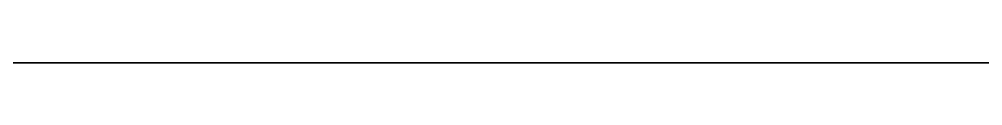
# Model space of a CAD drawing. Header units: metres. Extents: x 0 to 810, y 0 to 745.
# Drawn here: x 2.0955 to 2.12877, y 0 to 0.00003 of the extents above; entities that cross this region are included whole.
import ezdxf

# ---------------------------------------------------------------- set-up
doc = ezdxf.new("R2010")
doc.units = ezdxf.units.M
doc.layers.add('forest', color=7, linetype='Continuous')
doc.layers.add('forestfragmentation', color=7, linetype='Continuous')

msp = doc.modelspace()

# ---------------------------------------------------------------- linework, layer by layer
at = {"layer": 'forest', "color": 183}
for points in [[(0, 0), (0, 63), (63, 63), (63, 0), (0, 0)], [(0, 0), (0, 63), (63, 63), (63, 0), (0, 0)], [(0, 0), (0, 47), (2, 49), (4, 49), (5, 50), (5, 51), (4, 52), (3, 52), (2, 53), (1, 53), (0, 54), (0, 63), (63, 63), (63, 0), (0, 0)], [(0, 0), (0, 47), (2, 49), (4, 49), (5, 50), (5, 51), (4, 52), (3, 52), (2, 53), (1, 53), (0, 54), (0, 63), (63, 63), (63, 0), (0, 0)], [(0, 0), (0, 63), (63, 63), (63, 0), (0, 0)], [(0, 0), (0, 63), (63, 63), (63, 0), (0, 0)], [(39, 0), (13, 0), (15, 0), (16, 1), (19, 1), (20, 2), (20, 6), (19, 7), (18, 6), (18, 4), (16, 4), (14, 2), (11, 2), (10, 3), (9, 2), (9, 1), (10, 0), (0, 0)], [(39, 0), (13, 0), (15, 0), (16, 1), (19, 1), (20, 2), (20, 6), (19, 7), (18, 6), (18, 4), (16, 4), (14, 2), (11, 2), (10, 3), (9, 2), (9, 1), (10, 0), (0, 0)], [(39, 0), (13, 0), (15, 0), (16, 1), (19, 1), (20, 2), (20, 6), (19, 7), (18, 6), (18, 4), (16, 4), (14, 2), (11, 2), (10, 3), (9, 2), (9, 1), (10, 0), (0, 0)], [(39, 0), (13, 0), (15, 0), (16, 1), (19, 1), (20, 2), (20, 6), (19, 7), (18, 6), (18, 4), (16, 4), (14, 2), (11, 2), (10, 3), (9, 2), (9, 1), (10, 0), (0, 0)], [(63, 0), (0, 0)], [(63, 0), (0, 0)], [(63, 0), (0, 0)], [(63, 0), (0, 0)], [(63, 0), (0, 0)], [(63, 0), (0, 0)]]:
    msp.add_lwpolyline(points, dxfattribs=at)
at = {"layer": 'forest', "color": 165}
for points in [[(0, 0), (0, 21), (3, 24), (2, 25), (1, 25), (0, 24), (0, 63), (63, 63), (63, 0), (0, 0)], [(0, 0), (0, 21), (3, 24), (2, 25), (1, 25), (0, 24), (0, 63), (63, 63), (63, 0), (0, 0)], [(0, 0), (0, 21), (3, 24), (2, 25), (1, 25), (0, 24), (0, 63), (63, 63), (63, 0), (0, 0)], [(0, 0), (0, 21), (3, 24), (2, 25), (1, 25), (0, 24), (0, 63), (63, 63), (63, 0), (0, 0)], [(63, 0), (0, 0)], [(63, 0), (0, 0)], [(63, 0), (0, 0)], [(63, 0), (0, 0)]]:
    msp.add_lwpolyline(points, dxfattribs=at)
at = {"layer": 'forest', "color": 111}
msp.add_lwpolyline([(0, 0), (0, 63), (60, 63), (62, 61), (63, 61), (63, 40), (61, 38), (61, 37), (62, 36), (63, 37), (63, 34), (60, 34), (59, 33), (59, 31), (58, 30), (59, 29), (61, 29), (63, 31), (63, 32), (63, 0), (0, 0)], dxfattribs=at)
msp.add_lwpolyline([(0, 0), (0, 63), (60, 63), (62, 61), (63, 61), (63, 40), (61, 38), (61, 37), (62, 36), (63, 37), (63, 34), (60, 34), (59, 33), (59, 31), (58, 30), (59, 29), (61, 29), (63, 31), (63, 32), (63, 0), (0, 0)], dxfattribs=at)
msp.add_lwpolyline([(0, 0), (0, 63), (60, 63), (62, 61), (63, 61), (63, 40), (61, 38), (61, 37), (62, 36), (63, 37), (63, 34), (60, 34), (59, 33), (59, 31), (58, 30), (59, 29), (61, 29), (63, 31), (63, 32), (63, 0), (0, 0)], dxfattribs=at)
msp.add_lwpolyline([(0, 0), (0, 63), (60, 63), (62, 61), (63, 61), (63, 40), (61, 38), (61, 37), (62, 36), (63, 37), (63, 34), (60, 34), (59, 33), (59, 31), (58, 30), (59, 29), (61, 29), (63, 31), (63, 32), (63, 0), (0, 0)], dxfattribs=at)
at = {"layer": 'forest', "color": 160}
for points in [[(0, 0), (0, 63), (63, 63), (63, 44), (62, 43), (63, 42), (63, 0), (16, 0), (16, 1), (14, 3), (13, 3), (12, 2), (12, 1), (13, 0), (14, 0), (0, 0)], [(0, 0), (0, 63), (63, 63), (63, 44), (62, 43), (63, 42), (63, 0), (16, 0), (16, 1), (14, 3), (13, 3), (12, 2), (12, 1), (13, 0), (14, 0), (0, 0)], [(0, 0), (0, 63), (63, 63), (63, 44), (62, 43), (63, 42), (63, 0), (16, 0), (16, 1), (14, 3), (13, 3), (12, 2), (12, 1), (13, 0), (14, 0), (0, 0)], [(0, 0), (0, 63), (63, 63), (63, 44), (62, 43), (63, 42), (63, 0), (16, 0), (16, 1), (14, 3), (13, 3), (12, 2), (12, 1), (13, 0), (14, 0), (0, 0)], [(46, 2), (45, 1), (44, 1), (43, 0), (0, 0)], [(46, 2), (45, 1), (44, 1), (43, 0), (0, 0)]]:
    msp.add_lwpolyline(points, dxfattribs=at)
at = {"layer": 'forest', "color": 167}
for points in [[(0, 0), (0, 31), (1, 30), (3, 32), (3, 34), (2, 35), (0, 35), (0, 52), (2, 54), (1, 55), (0, 55), (0, 63), (63, 63), (63, 0), (0, 0)], [(0, 0), (0, 31), (1, 30), (3, 32), (3, 34), (2, 35), (0, 35), (0, 52), (2, 54), (1, 55), (0, 55), (0, 63), (63, 63), (63, 0), (0, 0)], [(0, 0), (0, 31), (1, 30), (3, 32), (3, 34), (2, 35), (0, 35), (0, 52), (2, 54), (1, 55), (0, 55), (0, 63), (63, 63), (63, 0), (0, 0)], [(0, 0), (0, 31), (1, 30), (3, 32), (3, 34), (2, 35), (0, 35), (0, 52), (2, 54), (1, 55), (0, 55), (0, 63), (63, 63), (63, 0), (0, 0)], [(46, 5), (45, 5), (43, 7), (42, 7), (41, 8), (40, 8), (39, 7), (40, 6), (40, 5), (37, 2), (36, 2), (35, 1), (36, 0), (37, 0), (0, 0)], [(46, 5), (45, 5), (43, 7), (42, 7), (41, 8), (40, 8), (39, 7), (40, 6), (40, 5), (37, 2), (36, 2), (35, 1), (36, 0), (37, 0), (0, 0)], [(53, 0), (35, 0), (35, 4), (33, 6), (32, 6), (31, 7), (30, 6), (30, 3), (29, 2), (29, 1), (30, 0), (0, 0)], [(53, 0), (35, 0), (35, 4), (33, 6), (32, 6), (31, 7), (30, 6), (30, 3), (29, 2), (29, 1), (30, 0), (0, 0)], [(53, 0), (35, 0), (35, 4), (33, 6), (32, 6), (31, 7), (30, 6), (30, 3), (29, 2), (29, 1), (30, 0), (0, 0)], [(53, 0), (35, 0), (35, 4), (33, 6), (32, 6), (31, 7), (30, 6), (30, 3), (29, 2), (29, 1), (30, 0), (0, 0)]]:
    msp.add_lwpolyline(points, dxfattribs=at)
at = {"layer": 'forest', "color": 138}
msp.add_lwpolyline([(0, 0), (0, 29), (1, 30), (1, 33), (0, 34), (0, 63), (63, 63), (63, 0), (0, 0)], dxfattribs=at)
msp.add_lwpolyline([(0, 0), (0, 29), (1, 30), (1, 33), (0, 34), (0, 63), (63, 63), (63, 0), (0, 0)], dxfattribs=at)
msp.add_lwpolyline([(0, 0), (0, 29), (1, 30), (1, 33), (0, 34), (0, 63), (63, 63), (63, 0), (0, 0)], dxfattribs=at)
msp.add_lwpolyline([(0, 0), (0, 29), (1, 30), (1, 33), (0, 34), (0, 63), (63, 63), (63, 0), (0, 0)], dxfattribs=at)
at = {"layer": 'forest', "color": 192}
for points in [[(0, 0), (0, 63), (60, 63), (59, 62), (60, 61), (60, 59), (62, 57), (63, 57), (63, 0), (0, 0)], [(0, 0), (0, 63), (60, 63), (59, 62), (60, 61), (60, 59), (62, 57), (63, 57), (63, 0), (0, 0)], [(0, 0), (0, 63), (63, 63), (63, 0), (0, 0)], [(0, 0), (0, 63), (63, 63), (63, 0), (0, 0)], [(0, 0), (0, 63), (60, 63), (59, 62), (60, 61), (60, 59), (62, 57), (63, 57), (63, 0), (0, 0)], [(0, 0), (0, 63), (60, 63), (59, 62), (60, 61), (60, 59), (62, 57), (63, 57), (63, 0), (0, 0)]]:
    msp.add_lwpolyline(points, dxfattribs=at)
at = {"layer": 'forest', "color": 178}
for points in [[(2, 0), (2, 4), (1, 5), (0, 5), (0, 63), (63, 63), (63, 0), (2, 0)], [(2, 0), (2, 4), (1, 5), (0, 5), (0, 63), (63, 63), (63, 0), (2, 0)], [(2, 0), (2, 4), (1, 5), (0, 5), (0, 63), (63, 63), (63, 0), (2, 0)], [(2, 0), (2, 4), (1, 5), (0, 5), (0, 63), (63, 63), (63, 0), (2, 0)], [(63, 0), (36, 0), (35, 1), (34, 0), (0, 0)], [(63, 0), (36, 0), (35, 1), (34, 0), (0, 0)], [(55, 0), (0, 0)], [(55, 0), (0, 0)], [(25, 0), (0, 0)], [(25, 0), (0, 0)]]:
    msp.add_lwpolyline(points, dxfattribs=at)
at = {"layer": 'forest', "color": 163}
for points in [[(0, 0), (0, 63), (63, 63), (63, 0), (0, 0)], [(0, 0), (0, 63), (63, 63), (63, 0), (0, 0)], [(0, 0), (0, 63), (63, 63), (63, 0), (0, 0)], [(0, 0), (0, 63), (63, 63), (63, 0), (0, 0)], [(0, 0), (0, 42), (1, 41), (3, 43), (3, 45), (2, 46), (1, 45), (1, 48), (2, 49), (1, 50), (1, 51), (2, 52), (1, 53), (1, 54), (0, 55), (0, 63), (63, 63), (63, 0), (33, 0), (31, 2), (29, 2), (27, 0), (0, 0)], [(0, 0), (0, 42), (1, 41), (3, 43), (3, 45), (2, 46), (1, 45), (1, 48), (2, 49), (1, 50), (1, 51), (2, 52), (1, 53), (1, 54), (0, 55), (0, 63), (63, 63), (63, 0), (33, 0), (31, 2), (29, 2), (27, 0), (0, 0)], [(0, 0), (0, 63), (63, 63), (63, 0), (0, 0)], [(0, 0), (0, 63), (63, 63), (63, 0), (0, 0)], [(0, 0), (0, 63), (63, 63), (63, 0), (0, 0)], [(0, 0), (0, 63), (63, 63), (63, 0), (0, 0)], [(0, 0), (0, 42), (1, 41), (3, 43), (3, 45), (2, 46), (1, 45), (1, 48), (2, 49), (1, 50), (1, 51), (2, 52), (1, 53), (1, 54), (0, 55), (0, 63), (63, 63), (63, 0), (33, 0), (31, 2), (29, 2), (27, 0), (0, 0)], [(0, 0), (0, 42), (1, 41), (3, 43), (3, 45), (2, 46), (1, 45), (1, 48), (2, 49), (1, 50), (1, 51), (2, 52), (1, 53), (1, 54), (0, 55), (0, 63), (63, 63), (63, 0), (33, 0), (31, 2), (29, 2), (27, 0), (0, 0)], [(63, 0), (0, 0)], [(63, 0), (0, 0)], [(63, 0), (0, 0)], [(63, 0), (0, 0)], [(63, 0), (0, 0)], [(63, 0), (0, 0)]]:
    msp.add_lwpolyline(points, dxfattribs=at)
at = {"layer": 'forest', "color": 181}
for points in [[(0, 0), (0, 63), (44, 63), (44, 62), (43, 62), (42, 61), (42, 60), (43, 59), (44, 59), (45, 60), (46, 59), (48, 61), (48, 62), (49, 63), (62, 63), (61, 62), (61, 60), (62, 59), (63, 59), (63, 0), (0, 0)], [(0, 0), (0, 63), (44, 63), (44, 62), (43, 62), (42, 61), (42, 60), (43, 59), (44, 59), (45, 60), (46, 59), (48, 61), (48, 62), (49, 63), (62, 63), (61, 62), (61, 60), (62, 59), (63, 59), (63, 0), (0, 0)], [(0, 0), (0, 19), (1, 20), (0, 21), (0, 63), (63, 63), (63, 0), (63, 3), (62, 4), (60, 2), (58, 2), (57, 3), (55, 3), (54, 2), (54, 0), (0, 0)], [(0, 0), (0, 19), (1, 20), (0, 21), (0, 63), (63, 63), (63, 0), (63, 3), (62, 4), (60, 2), (58, 2), (57, 3), (55, 3), (54, 2), (54, 0), (0, 0)], [(0, 0), (0, 42), (1, 43), (1, 44), (2, 44), (3, 45), (4, 45), (6, 47), (6, 49), (7, 50), (6, 51), (3, 51), (2, 50), (0, 50), (0, 63), (63, 63), (63, 0), (0, 0)], [(0, 0), (0, 42), (1, 43), (1, 44), (2, 44), (3, 45), (4, 45), (6, 47), (6, 49), (7, 50), (6, 51), (3, 51), (2, 50), (0, 50), (0, 63), (63, 63), (63, 0), (0, 0)], [(0, 0), (0, 63), (44, 63), (44, 62), (43, 62), (42, 61), (42, 60), (43, 59), (44, 59), (45, 60), (46, 59), (48, 61), (48, 62), (49, 63), (62, 63), (61, 62), (61, 60), (62, 59), (63, 59), (63, 0), (0, 0)], [(0, 0), (0, 63), (44, 63), (44, 62), (43, 62), (42, 61), (42, 60), (43, 59), (44, 59), (45, 60), (46, 59), (48, 61), (48, 62), (49, 63), (62, 63), (61, 62), (61, 60), (62, 59), (63, 59), (63, 0), (0, 0)]]:
    msp.add_lwpolyline(points, dxfattribs=at)
at = {"layer": 'forest', "color": 184}
for points in [[(0, 0), (0, 50), (1, 51), (1, 54), (2, 55), (2, 57), (1, 58), (0, 58), (0, 63), (11, 63), (11, 60), (12, 59), (13, 59), (14, 58), (19, 58), (20, 59), (20, 60), (23, 63), (63, 63), (63, 0), (0, 0)], [(0, 0), (0, 50), (1, 51), (1, 54), (2, 55), (2, 57), (1, 58), (0, 58), (0, 63), (11, 63), (11, 60), (12, 59), (13, 59), (14, 58), (19, 58), (20, 59), (20, 60), (23, 63), (63, 63), (63, 0), (0, 0)], [(0, 0), (0, 46), (1, 47), (0, 48), (0, 63), (63, 63), (63, 0), (20, 0), (19, 1), (18, 1), (17, 2), (16, 2), (15, 1), (16, 0), (0, 0)], [(0, 0), (0, 46), (1, 47), (0, 48), (0, 63), (63, 63), (63, 0), (20, 0), (19, 1), (18, 1), (17, 2), (16, 2), (15, 1), (16, 0), (0, 0)], [(0, 0), (0, 63), (63, 63), (63, 0), (0, 0)], [(0, 0), (0, 63), (63, 63), (63, 0), (0, 0)], [(0, 0), (0, 50), (1, 51), (1, 54), (2, 55), (2, 57), (1, 58), (0, 58), (0, 63), (11, 63), (11, 60), (12, 59), (13, 59), (14, 58), (19, 58), (20, 59), (20, 60), (23, 63), (63, 63), (63, 0), (0, 0)], [(0, 0), (0, 50), (1, 51), (1, 54), (2, 55), (2, 57), (1, 58), (0, 58), (0, 63), (11, 63), (11, 60), (12, 59), (13, 59), (14, 58), (19, 58), (20, 59), (20, 60), (23, 63), (63, 63), (63, 0), (0, 0)], [(0, 0), (0, 46), (1, 47), (0, 48), (0, 63), (63, 63), (63, 0), (20, 0), (19, 1), (18, 1), (17, 2), (16, 2), (15, 1), (16, 0), (0, 0)], [(0, 0), (0, 46), (1, 47), (0, 48), (0, 63), (63, 63), (63, 0), (20, 0), (19, 1), (18, 1), (17, 2), (16, 2), (15, 1), (16, 0), (0, 0)], [(63, 0), (16, 0), (15, 1), (14, 0), (0, 0)], [(63, 0), (16, 0), (15, 1), (14, 0), (0, 0)], [(63, 0), (16, 0), (15, 1), (14, 0), (0, 0)], [(63, 0), (16, 0), (15, 1), (14, 0), (0, 0)], [(27, 0), (0, 0)], [(27, 0), (0, 0)]]:
    msp.add_lwpolyline(points, dxfattribs=at)
at = {"layer": 'forest', "color": 117}
for points in [[(0, 0), (0, 63), (63, 63), (63, 0), (16, 0), (15, 1), (14, 0), (0, 0)], [(0, 0), (0, 63), (63, 63), (63, 0), (16, 0), (15, 1), (14, 0), (0, 0)], [(0, 0), (0, 63), (63, 63), (63, 0), (16, 0), (15, 1), (14, 0), (0, 0)], [(0, 0), (0, 63), (63, 63), (63, 0), (16, 0), (15, 1), (14, 0), (0, 0)], [(63, 0), (0, 0)], [(63, 0), (0, 0)]]:
    msp.add_lwpolyline(points, dxfattribs=at)
at = {"layer": 'forest', "color": 164}
for points in [[(0, 0), (0, 63), (63, 63), (63, 0), (58, 0), (60, 2), (58, 4), (56, 2), (55, 2), (54, 1), (55, 0), (0, 0)], [(0, 0), (0, 63), (63, 63), (63, 0), (58, 0), (60, 2), (58, 4), (56, 2), (55, 2), (54, 1), (55, 0), (0, 0)], [(0, 0), (0, 63), (63, 63), (63, 0), (58, 0), (60, 2), (58, 4), (56, 2), (55, 2), (54, 1), (55, 0), (0, 0)], [(0, 0), (0, 63), (63, 63), (63, 0), (58, 0), (60, 2), (58, 4), (56, 2), (55, 2), (54, 1), (55, 0), (0, 0)], [(63, 0), (24, 0), (24, 2), (23, 3), (21, 1), (21, 0), (12, 0), (11, 1), (10, 0), (0, 0)], [(63, 0), (24, 0), (24, 2), (23, 3), (21, 1), (21, 0), (12, 0), (11, 1), (10, 0), (0, 0)], [(63, 0), (24, 0), (24, 2), (23, 3), (21, 1), (21, 0), (12, 0), (11, 1), (10, 0), (0, 0)], [(63, 0), (24, 0), (24, 2), (23, 3), (21, 1), (21, 0), (12, 0), (11, 1), (10, 0), (0, 0)]]:
    msp.add_lwpolyline(points, dxfattribs=at)
at = {"layer": 'forest', "color": 171}
for points in [[(0, 0), (0, 1), (1, 1), (2, 2), (1, 3), (0, 3), (0, 63), (63, 63), (63, 2), (60, 5), (58, 3), (58, 2), (57, 2), (56, 1), (57, 0), (0, 0)], [(0, 0), (0, 1), (1, 1), (2, 2), (1, 3), (0, 3), (0, 63), (63, 63), (63, 2), (60, 5), (58, 3), (58, 2), (57, 2), (56, 1), (57, 0), (0, 0)], [(0, 0), (0, 1), (1, 1), (2, 2), (1, 3), (0, 3), (0, 63), (63, 63), (63, 2), (60, 5), (58, 3), (58, 2), (57, 2), (56, 1), (57, 0), (0, 0)], [(0, 0), (0, 1), (1, 1), (2, 2), (1, 3), (0, 3), (0, 63), (63, 63), (63, 2), (60, 5), (58, 3), (58, 2), (57, 2), (56, 1), (57, 0), (0, 0)], [(49, 0), (28, 0), (26, 2), (23, 2), (21, 0), (0, 0)], [(49, 0), (28, 0), (26, 2), (23, 2), (21, 0), (0, 0)], [(49, 0), (28, 0), (26, 2), (23, 2), (21, 0), (0, 0)], [(49, 0), (28, 0), (26, 2), (23, 2), (21, 0), (0, 0)], [(58, 0), (0, 0)], [(58, 0), (0, 0)], [(38, 0), (0, 0)], [(38, 0), (0, 0)]]:
    msp.add_lwpolyline(points, dxfattribs=at)
at = {"layer": 'forest', "color": 173}
msp.add_lwpolyline([(0, 0), (0, 63), (63, 63), (63, 0), (0, 0)], dxfattribs=at)
msp.add_lwpolyline([(0, 0), (0, 63), (63, 63), (63, 0), (0, 0)], dxfattribs=at)
msp.add_lwpolyline([(0, 0), (0, 63), (63, 63), (63, 0), (0, 0)], dxfattribs=at)
msp.add_lwpolyline([(0, 0), (0, 63), (63, 63), (63, 0), (0, 0)], dxfattribs=at)
at = {"layer": 'forest', "color": 188}
for points in [[(0, 0), (0, 63), (63, 63), (63, 0), (0, 0)], [(0, 0), (0, 63), (63, 63), (63, 0), (0, 0)], [(0, 0), (0, 63), (63, 63), (63, 0), (0, 0)], [(0, 0), (0, 63), (63, 63), (63, 0), (0, 0)], [(46, 4), (41, 4), (39, 2), (38, 2), (38, 3), (37, 4), (37, 5), (36, 6), (35, 5), (35, 1), (36, 0), (0, 0)], [(46, 4), (41, 4), (39, 2), (38, 2), (38, 3), (37, 4), (37, 5), (36, 6), (35, 5), (35, 1), (36, 0), (0, 0)], [(47, 2), (39, 2), (38, 3), (36, 3), (35, 4), (31, 4), (29, 2), (29, 0), (0, 0)], [(47, 2), (39, 2), (38, 3), (36, 3), (35, 4), (31, 4), (29, 2), (29, 0), (0, 0)], [(47, 2), (39, 2), (38, 3), (36, 3), (35, 4), (31, 4), (29, 2), (29, 0), (0, 0)], [(47, 2), (39, 2), (38, 3), (36, 3), (35, 4), (31, 4), (29, 2), (29, 0), (0, 0)]]:
    msp.add_lwpolyline(points, dxfattribs=at)
at = {"layer": 'forest', "color": 187}
for points in [[(0, 0), (0, 63), (63, 63), (63, 0), (0, 0)], [(0, 0), (0, 63), (63, 63), (63, 0), (0, 0)], [(0, 0), (0, 63), (63, 63), (63, 17), (62, 16), (62, 15), (63, 14), (63, 0), (0, 0)], [(0, 0), (0, 63), (63, 63), (63, 17), (62, 16), (62, 15), (63, 14), (63, 0), (0, 0)], [(63, 0), (0, 0)], [(63, 0), (0, 0)]]:
    msp.add_lwpolyline(points, dxfattribs=at)
at = {"layer": 'forest', "color": 158}
msp.add_lwpolyline([(0, 0), (0, 54), (2, 56), (2, 57), (3, 58), (3, 60), (2, 61), (0, 61), (0, 63), (63, 63), (63, 0), (0, 0)], dxfattribs=at)
msp.add_lwpolyline([(0, 0), (0, 54), (2, 56), (2, 57), (3, 58), (3, 60), (2, 61), (0, 61), (0, 63), (63, 63), (63, 0), (0, 0)], dxfattribs=at)
at = {"layer": 'forest', "color": 162}
for points in [[(2, 0), (3, 0), (4, 1), (5, 1), (6, 2), (6, 3), (3, 6), (2, 5), (2, 4), (1, 3), (1, 5), (0, 6), (0, 63), (63, 63)], [(2, 0), (3, 0), (4, 1), (5, 1), (6, 2), (6, 3), (3, 6), (2, 5), (2, 4), (1, 3), (1, 5), (0, 6), (0, 63), (63, 63)], [(63, 0), (31, 0), (28, 3), (27, 2), (22, 2), (21, 1), (21, 0), (2, 0)], [(63, 0), (31, 0), (28, 3), (27, 2), (22, 2), (21, 1), (21, 0), (2, 0)], [(63, 0), (0, 0)], [(63, 0), (0, 0)], [(63, 0), (0, 0)], [(63, 0), (0, 0)]]:
    msp.add_lwpolyline(points, dxfattribs=at)
at = {"layer": 'forest', "color": 174}
for points in [[(0, 0), (0, 63), (63, 63), (63, 0), (0, 0)], [(0, 0), (0, 63), (63, 63), (63, 0), (0, 0)], [(63, 0), (0, 0)], [(63, 0), (0, 0)], [(63, 0), (0, 0)], [(63, 0), (0, 0)], [(63, 0), (0, 0)], [(63, 0), (0, 0)]]:
    msp.add_lwpolyline(points, dxfattribs=at)
at = {"layer": 'forest', "color": 180}
for points in [[(0, 0), (0, 63), (63, 63), (63, 0), (0, 0)], [(0, 0), (0, 63), (63, 63), (63, 0), (0, 0)], [(0, 0), (0, 23), (1, 24), (0, 25), (0, 63), (49, 63), (50, 62), (54, 62), (55, 61), (57, 61), (58, 60), (60, 62), (63, 62), (63, 0), (0, 0)], [(0, 0), (0, 23), (1, 24), (0, 25), (0, 63), (49, 63), (50, 62), (54, 62), (55, 61), (57, 61), (58, 60), (60, 62), (63, 62), (63, 0), (0, 0)], [(0, 0), (0, 63), (63, 63), (63, 40), (62, 39), (62, 35), (61, 34), (62, 33), (63, 33), (63, 28), (62, 27), (63, 26), (63, 0), (0, 0)], [(0, 0), (0, 63), (63, 63), (63, 40), (62, 39), (62, 35), (61, 34), (62, 33), (63, 33), (63, 28), (62, 27), (63, 26), (63, 0), (0, 0)]]:
    msp.add_lwpolyline(points, dxfattribs=at)
at = {"layer": 'forest', "color": 172}
for points in [[(0, 0), (0, 63), (63, 63), (63, 0), (0, 0)], [(0, 0), (0, 63), (63, 63), (63, 0), (0, 0)], [(0, 0), (0, 63), (63, 63), (63, 0), (0, 0)], [(0, 0), (0, 63), (63, 63), (63, 0), (0, 0)], [(24, 7), (23, 7), (22, 6), (20, 6), (19, 5), (19, 3), (20, 2), (20, 1), (21, 0), (0, 0)], [(24, 7), (23, 7), (22, 6), (20, 6), (19, 5), (19, 3), (20, 2), (20, 1), (21, 0), (0, 0)]]:
    msp.add_lwpolyline(points, dxfattribs=at)
at = {"layer": 'forest', "color": 186}
for points in [[(0, 0), (0, 13), (1, 13), (2, 14), (4, 14), (5, 15), (5, 17), (4, 18), (0, 18), (0, 39), (2, 41), (1, 42), (0, 42), (0, 46), (1, 47), (0, 48), (0, 63), (63, 63), (63, 0), (0, 0)], [(0, 0), (0, 13), (1, 13), (2, 14), (4, 14), (5, 15), (5, 17), (4, 18), (0, 18), (0, 39), (2, 41), (1, 42), (0, 42), (0, 46), (1, 47), (0, 48), (0, 63), (63, 63), (63, 0), (0, 0)], [(0, 0), (0, 63), (63, 63), (63, 0), (0, 0)], [(0, 0), (0, 63), (63, 63), (63, 0), (0, 0)], [(0, 0), (1, 1), (0, 2), (0, 63), (63, 63), (63, 0), (45, 0), (46, 0), (47, 1), (46, 2), (44, 2), (43, 1), (43, 0), (36, 0), (34, 2), (33, 2), (32, 1), (33, 0), (0, 0)], [(0, 0), (1, 1), (0, 2), (0, 63), (63, 63), (63, 0), (45, 0), (46, 0), (47, 1), (46, 2), (44, 2), (43, 1), (43, 0), (36, 0), (34, 2), (33, 2), (32, 1), (33, 0), (0, 0)], [(63, 0), (29, 0), (30, 0), (31, 1), (31, 2), (30, 3), (27, 3), (26, 2), (24, 2), (23, 1), (23, 0), (0, 0)], [(63, 0), (29, 0), (30, 0), (31, 1), (31, 2), (30, 3), (27, 3), (26, 2), (24, 2), (23, 1), (23, 0), (0, 0)], [(13, 0), (0, 0)], [(13, 0), (0, 0)], [(13, 0), (0, 0)], [(13, 0), (0, 0)]]:
    msp.add_lwpolyline(points, dxfattribs=at)
at = {"layer": 'forest', "color": 130}
for points in [[(0, 0), (0, 63), (63, 63), (63, 0), (0, 0)], [(0, 0), (0, 63), (63, 63), (63, 0), (0, 0)], [(24, 3), (22, 5), (20, 3), (20, 1), (21, 0), (16, 0), (15, 1), (15, 2), (14, 3), (13, 2), (13, 0), (2, 0)], [(24, 3), (22, 5), (20, 3), (20, 1), (21, 0), (16, 0), (15, 1), (15, 2), (14, 3), (13, 2), (13, 0), (2, 0)]]:
    msp.add_lwpolyline(points, dxfattribs=at)
at = {"layer": 'forest', "color": 175}
for points in [[(0, 0), (0, 63), (63, 63), (63, 0), (0, 0)], [(0, 0), (0, 63), (63, 63), (63, 0), (0, 0)], [(0, 0), (0, 63), (63, 63), (63, 0), (0, 0)], [(0, 0), (0, 63), (63, 63), (63, 0), (0, 0)], [(25, 5), (23, 3), (23, 1), (24, 0), (0, 0)], [(25, 5), (23, 3), (23, 1), (24, 0), (0, 0)]]:
    msp.add_lwpolyline(points, dxfattribs=at)
at = {"layer": 'forest', "color": 147}
for points in [[(0, 0), (0, 63), (63, 63), (62, 63), (61, 62), (61, 59), (62, 58), (63, 59), (63, 61), (63, 0), (0, 0)], [(0, 0), (0, 63), (63, 63), (62, 63), (61, 62), (61, 59), (62, 58), (63, 59), (63, 61), (63, 0), (0, 0)], [(63, 0), (0, 0)], [(63, 0), (0, 0)], [(63, 0), (0, 0)], [(63, 0), (0, 0)]]:
    msp.add_lwpolyline(points, dxfattribs=at)
at = {"layer": 'forest', "color": 179}
for points in [[(0, 0), (0, 63), (3, 63), (4, 62), (5, 62), (6, 63), (63, 63), (63, 0), (0, 0)], [(0, 0), (0, 63), (3, 63), (4, 62), (5, 62), (6, 63), (63, 63), (63, 0), (0, 0)], [(63, 0), (0, 0)], [(63, 0), (0, 0)], [(63, 0), (0, 0)], [(63, 0), (0, 0)]]:
    msp.add_lwpolyline(points, dxfattribs=at)
at = {"layer": 'forest', "color": 151}
for points in [[(0, 0), (0, 11), (1, 12), (1, 19), (4, 19), (5, 20), (4, 21), (3, 21), (2, 22), (2, 24), (1, 25), (1, 26), (3, 26), (4, 27), (4, 30), (2, 32), (1, 32), (0, 31), (0, 63), (63, 63), (63, 0), (0, 0)], [(0, 0), (0, 11), (1, 12), (1, 19), (4, 19), (5, 20), (4, 21), (3, 21), (2, 22), (2, 24), (1, 25), (1, 26), (3, 26), (4, 27), (4, 30), (2, 32), (1, 32), (0, 31), (0, 63), (63, 63), (63, 0), (0, 0)], [(54, 0), (0, 0)], [(54, 0), (0, 0)]]:
    msp.add_lwpolyline(points, dxfattribs=at)
at = {"layer": 'forest', "color": 177}
for points in [[(0, 0), (0, 63), (63, 63), (63, 13), (61, 15), (59, 15), (58, 14), (59, 13), (59, 8), (60, 7), (60, 2), (62, 0), (63, 1), (63, 0), (0, 0)], [(0, 0), (0, 63), (63, 63), (63, 13), (61, 15), (59, 15), (58, 14), (59, 13), (59, 8), (60, 7), (60, 2), (62, 0), (63, 1), (63, 0), (0, 0)], [(0, 0), (0, 55), (42, 55), (43, 54), (44, 54), (45, 53), (46, 53), (47, 54), (47, 55), (63, 55), (63, 2), (62, 2), (60, 0), (0, 0)], [(0, 0), (0, 55), (42, 55), (43, 54), (44, 54), (45, 53), (46, 53), (47, 54), (47, 55), (63, 55), (63, 2), (62, 2), (60, 0), (0, 0)], [(24, 16), (21, 16), (18, 13), (18, 11), (16, 9), (16, 5), (15, 4), (15, 2), (14, 1), (14, 0), (0, 0)], [(24, 16), (21, 16), (18, 13), (18, 11), (16, 9), (16, 5), (15, 4), (15, 2), (14, 1), (14, 0), (0, 0)], [(24, 16), (21, 16), (18, 13), (18, 11), (16, 9), (16, 5), (15, 4), (15, 2), (14, 1), (14, 0), (0, 0)], [(24, 16), (21, 16), (18, 13), (18, 11), (16, 9), (16, 5), (15, 4), (15, 2), (14, 1), (14, 0), (0, 0)], [(10, 2), (6, 2), (6, 4), (7, 5), (7, 6), (6, 7), (5, 6), (3, 6), (3, 8), (2, 9), (1, 8), (1, 1), (2, 0), (4, 0), (0, 0)], [(10, 2), (6, 2), (6, 4), (7, 5), (7, 6), (6, 7), (5, 6), (3, 6), (3, 8), (2, 9), (1, 8), (1, 1), (2, 0), (4, 0), (0, 0)]]:
    msp.add_lwpolyline(points, dxfattribs=at)
at = {"layer": 'forest', "color": 166}
msp.add_lwpolyline([(0, 0), (0, 63), (63, 63), (63, 48), (61, 46), (61, 43), (60, 43), (59, 44), (58, 43), (57, 43), (55, 41), (56, 40), (57, 40), (58, 41), (60, 41), (61, 40), (62, 40), (62, 36), (63, 35), (63, 0), (0, 0)], dxfattribs=at)
msp.add_lwpolyline([(0, 0), (0, 63), (63, 63), (63, 48), (61, 46), (61, 43), (60, 43), (59, 44), (58, 43), (57, 43), (55, 41), (56, 40), (57, 40), (58, 41), (60, 41), (61, 40), (62, 40), (62, 36), (63, 35), (63, 0), (0, 0)], dxfattribs=at)
at = {"layer": 'forest', "color": 161}
for points in [[(0, 0), (0, 33), (1, 33), (2, 34), (3, 34), (4, 35), (3, 36), (2, 36), (2, 37), (1, 38), (1, 40), (0, 41), (0, 63), (63, 63), (63, 0), (0, 0)], [(0, 0), (0, 33), (1, 33), (2, 34), (3, 34), (4, 35), (3, 36), (2, 36), (2, 37), (1, 38), (1, 40), (0, 41), (0, 63), (63, 63), (63, 0), (0, 0)], [(50, 0), (0, 0)], [(50, 0), (0, 0)]]:
    msp.add_lwpolyline(points, dxfattribs=at)
at = {"layer": 'forest', "color": 153}
for points in [[(0, 0), (0, 63), (63, 63), (63, 0), (0, 0)], [(0, 0), (0, 63), (63, 63), (63, 0), (0, 0)], [(46, 9), (45, 9), (44, 10), (42, 10), (41, 9), (40, 9), (39, 8), (41, 6), (41, 2), (43, 0), (0, 0)], [(46, 9), (45, 9), (44, 10), (42, 10), (41, 9), (40, 9), (39, 8), (41, 6), (41, 2), (43, 0), (0, 0)], [(46, 9), (45, 9), (44, 10), (42, 10), (41, 9), (40, 9), (39, 8), (41, 6), (41, 2), (43, 0), (0, 0)], [(46, 9), (45, 9), (44, 10), (42, 10), (41, 9), (40, 9), (39, 8), (41, 6), (41, 2), (43, 0), (0, 0)], [(62, 0), (0, 0)], [(62, 0), (0, 0)]]:
    msp.add_lwpolyline(points, dxfattribs=at)
at = {"layer": 'forest', "color": 169}
for points in [[(0, 0), (0, 63), (63, 63), (63, 0), (48, 0), (49, 1), (49, 6), (48, 7), (47, 6), (47, 3), (45, 1), (46, 0), (0, 0)], [(0, 0), (0, 63), (63, 63), (63, 0), (48, 0), (49, 1), (49, 6), (48, 7), (47, 6), (47, 3), (45, 1), (46, 0), (0, 0)], [(0, 0), (0, 63), (63, 63), (63, 0), (50, 0), (50, 1), (51, 1), (52, 2), (52, 6), (53, 7), (53, 8), (54, 9), (53, 10), (53, 11), (52, 12), (51, 11), (51, 10), (49, 8), (49, 6), (48, 5), (48, 3), (47, 2), (47, 0), (0, 0)], [(0, 0), (0, 63), (63, 63), (63, 0), (50, 0), (50, 1), (51, 1), (52, 2), (52, 6), (53, 7), (53, 8), (54, 9), (53, 10), (53, 11), (52, 12), (51, 11), (51, 10), (49, 8), (49, 6), (48, 5), (48, 3), (47, 2), (47, 0), (0, 0)], [(24, 17), (23, 16), (23, 15), (22, 15), (21, 16), (20, 16), (19, 15), (19, 11), (18, 10), (13, 10), (12, 9), (12, 8), (11, 7), (11, 5), (12, 4), (13, 4), (14, 5), (17, 5), (17, 2), (16, 1), (16, 0), (0, 0)], [(24, 17), (23, 16), (23, 15), (22, 15), (21, 16), (20, 16), (19, 15), (19, 11), (18, 10), (13, 10), (12, 9), (12, 8), (11, 7), (11, 5), (12, 4), (13, 4), (14, 5), (17, 5), (17, 2), (16, 1), (16, 0), (0, 0)], [(24, 17), (23, 16), (23, 15), (22, 15), (21, 16), (20, 16), (19, 15), (19, 11), (18, 10), (13, 10), (12, 9), (12, 8), (11, 7), (11, 5), (12, 4), (13, 4), (14, 5), (17, 5), (17, 2), (16, 1), (16, 0), (0, 0)], [(24, 17), (23, 16), (23, 15), (22, 15), (21, 16), (20, 16), (19, 15), (19, 11), (18, 10), (13, 10), (12, 9), (12, 8), (11, 7), (11, 5), (12, 4), (13, 4), (14, 5), (17, 5), (17, 2), (16, 1), (16, 0), (0, 0)], [(63, 0), (0, 0)], [(63, 0), (0, 0)]]:
    msp.add_lwpolyline(points, dxfattribs=at)
at = {"layer": 'forest', "color": 157}
for points in [[(0, 0), (0, 63), (63, 63), (63, 39), (62, 38), (62, 37), (63, 36), (63, 0), (54, 0), (53, 1), (52, 1), (51, 2), (46, 2), (45, 3), (44, 2), (43, 2), (42, 1), (39, 1), (38, 0), (0, 0)], [(0, 0), (0, 63), (63, 63), (63, 39), (62, 38), (62, 37), (63, 36), (63, 0), (54, 0), (53, 1), (52, 1), (51, 2), (46, 2), (45, 3), (44, 2), (43, 2), (42, 1), (39, 1), (38, 0), (0, 0)], [(63, 0), (0, 0)], [(63, 0), (0, 0)]]:
    msp.add_lwpolyline(points, dxfattribs=at)
at = {"layer": 'forest', "color": 182}
for points in [[(0, 0), (0, 63), (63, 63), (63, 0), (0, 0)], [(0, 0), (0, 63), (63, 63), (63, 0), (0, 0)], [(46, 1), (45, 0), (0, 0)], [(46, 1), (45, 0), (0, 0)]]:
    msp.add_lwpolyline(points, dxfattribs=at)
at = {"layer": 'forest', "color": 168}
for points in [[(0, 0), (0, 63), (63, 63), (63, 0), (0, 0)], [(0, 0), (0, 63), (63, 63), (63, 0), (0, 0)], [(63, 0), (45, 0), (44, 1), (42, 1), (41, 2), (40, 2), (39, 1), (37, 1), (36, 0), (0, 0)], [(63, 0), (45, 0), (44, 1), (42, 1), (41, 2), (40, 2), (39, 1), (37, 1), (36, 0), (0, 0)]]:
    msp.add_lwpolyline(points, dxfattribs=at)
at = {"layer": 'forest', "color": 155}
for points in [[(20, 37), (22, 35), (22, 32), (23, 31), (23, 30), (22, 29), (22, 28), (23, 27), (22, 26), (22, 25), (23, 24), (23, 19), (24, 18), (24, 10), (25, 9), (26, 9), (28, 7), (28, 6), (29, 5), (29, 3), (28, 2), (29, 1), (29, 0), (0, 0)], [(20, 37), (22, 35), (22, 32), (23, 31), (23, 30), (22, 29), (22, 28), (23, 27), (22, 26), (22, 25), (23, 24), (23, 19), (24, 18), (24, 10), (25, 9), (26, 9), (28, 7), (28, 6), (29, 5), (29, 3), (28, 2), (29, 1), (29, 0), (0, 0)], [(26, 16), (21, 11), (21, 10), (14, 3), (11, 3), (10, 2), (10, 1), (11, 0), (0, 0)], [(26, 16), (21, 11), (21, 10), (14, 3), (11, 3), (10, 2), (10, 1), (11, 0), (0, 0)], [(48, 0), (42, 0), (43, 1), (43, 4), (42, 5), (41, 4), (40, 4), (39, 3), (35, 3), (34, 2), (34, 1), (35, 0), (0, 0)], [(48, 0), (42, 0), (43, 1), (43, 4), (42, 5), (41, 4), (40, 4), (39, 3), (35, 3), (34, 2), (34, 1), (35, 0), (0, 0)], [(63, 0), (0, 0)], [(63, 0), (0, 0)], [(34, 0), (0, 0)], [(34, 0), (0, 0)]]:
    msp.add_lwpolyline(points, dxfattribs=at)
at = {"layer": 'forest', "color": 170}
for points in [[(47, 36), (42, 31), (40, 31), (39, 30), (38, 30), (37, 29), (31, 29), (28, 26), (28, 25), (27, 24), (27, 23), (28, 22), (28, 20), (27, 20), (26, 19), (26, 17), (25, 16), (25, 14), (27, 12), (27, 9), (28, 8), (28, 1), (29, 0), (0, 0)], [(47, 36), (42, 31), (40, 31), (39, 30), (38, 30), (37, 29), (31, 29), (28, 26), (28, 25), (27, 24), (27, 23), (28, 22), (28, 20), (27, 20), (26, 19), (26, 17), (25, 16), (25, 14), (27, 12), (27, 9), (28, 8), (28, 1), (29, 0), (0, 0)], [(63, 0), (0, 0)], [(63, 0), (0, 0)], [(63, 0), (0, 0)], [(63, 0), (0, 0)], [(63, 0), (0, 0)], [(63, 0), (0, 0)]]:
    msp.add_lwpolyline(points, dxfattribs=at)
at = {"layer": 'forest', "color": 134}
msp.add_lwpolyline([(24, 29), (23, 30), (22, 29), (21, 29), (19, 27), (19, 25), (18, 24), (18, 20), (17, 19), (17, 18), (16, 17), (16, 15), (15, 14), (17, 12), (17, 11), (18, 10), (18, 8), (19, 7), (19, 0), (0, 0)], dxfattribs=at)
msp.add_lwpolyline([(24, 29), (23, 30), (22, 29), (21, 29), (19, 27), (19, 25), (18, 24), (18, 20), (17, 19), (17, 18), (16, 17), (16, 15), (15, 14), (17, 12), (17, 11), (18, 10), (18, 8), (19, 7), (19, 0), (0, 0)], dxfattribs=at)
at = {"layer": 'forest', "color": 185}
for points in [[(32, 0), (7, 0), (7, 1), (8, 2), (8, 3), (10, 5), (9, 6), (9, 7), (8, 8), (8, 9), (9, 9), (10, 10), (10, 16), (8, 18), (7, 17), (7, 16), (6, 15), (5, 15), (3, 13), (3, 1), (4, 0), (5, 0), (0, 0)], [(32, 0), (7, 0), (7, 1), (8, 2), (8, 3), (10, 5), (9, 6), (9, 7), (8, 8), (8, 9), (9, 9), (10, 10), (10, 16), (8, 18), (7, 17), (7, 16), (6, 15), (5, 15), (3, 13), (3, 1), (4, 0), (5, 0), (0, 0)], [(32, 0), (7, 0), (7, 1), (8, 2), (8, 3), (10, 5), (9, 6), (9, 7), (8, 8), (8, 9), (9, 9), (10, 10), (10, 16), (8, 18), (7, 17), (7, 16), (6, 15), (5, 15), (3, 13), (3, 1), (4, 0), (5, 0), (0, 0)], [(32, 0), (7, 0), (7, 1), (8, 2), (8, 3), (10, 5), (9, 6), (9, 7), (8, 8), (8, 9), (9, 9), (10, 10), (10, 16), (8, 18), (7, 17), (7, 16), (6, 15), (5, 15), (3, 13), (3, 1), (4, 0), (5, 0), (0, 0)], [(63, 0), (0, 0)], [(63, 0), (0, 0)], [(26, 0), (0, 0)], [(26, 0), (0, 0)], [(54, 0), (0, 0)], [(54, 0), (0, 0)], [(63, 0), (0, 0)], [(63, 0), (0, 0)], [(26, 0), (0, 0)], [(26, 0), (0, 0)]]:
    msp.add_lwpolyline(points, dxfattribs=at)
at = {"layer": 'forest', "color": 146}
for points in [[(16, 18), (16, 15), (17, 14), (15, 14), (14, 13), (14, 12), (12, 12), (11, 11), (11, 10), (10, 9), (10, 7), (11, 6), (13, 6), (15, 4), (19, 4), (21, 2), (21, 0), (0, 0)], [(16, 18), (16, 15), (17, 14), (15, 14), (14, 13), (14, 12), (12, 12), (11, 11), (11, 10), (10, 9), (10, 7), (11, 6), (13, 6), (15, 4), (19, 4), (21, 2), (21, 0), (0, 0)], [(18, 18), (18, 14), (14, 14), (13, 13), (12, 13), (10, 11), (13, 8), (15, 8), (16, 7), (17, 7), (18, 6), (20, 6), (17, 3), (17, 2), (15, 0), (14, 0), (11, 3), (10, 3), (9, 2), (10, 1), (10, 0), (0, 0)], [(18, 18), (18, 14), (14, 14), (13, 13), (12, 13), (10, 11), (13, 8), (15, 8), (16, 7), (17, 7), (18, 6), (20, 6), (17, 3), (17, 2), (15, 0), (14, 0), (11, 3), (10, 3), (9, 2), (10, 1), (10, 0), (0, 0)]]:
    msp.add_lwpolyline(points, dxfattribs=at)
at = {"layer": 'forest', "color": 149}
for points in [[(23, 18), (23, 16), (22, 16), (20, 18), (18, 16), (20, 14), (23, 14), (23, 13), (22, 12), (20, 12), (16, 8), (15, 8), (14, 7), (14, 6), (13, 5), (13, 4), (12, 3), (12, 2), (11, 2), (10, 1), (10, 0), (2, 0)], [(23, 18), (23, 16), (22, 16), (20, 18), (18, 16), (20, 14), (23, 14), (23, 13), (22, 12), (20, 12), (16, 8), (15, 8), (14, 7), (14, 6), (13, 5), (13, 4), (12, 3), (12, 2), (11, 2), (10, 1), (10, 0), (2, 0)], [(63, 0), (0, 0)], [(63, 0), (0, 0)]]:
    msp.add_lwpolyline(points, dxfattribs=at)
at = {"layer": 'forest', "color": 118}
msp.add_lwpolyline([(46, 15), (44, 13), (43, 13), (42, 12), (42, 11), (40, 9), (39, 9), (36, 6), (35, 6), (33, 4), (30, 4), (29, 5), (28, 5), (27, 4), (26, 5), (24, 3), (22, 3), (21, 2), (21, 0), (0, 0)], dxfattribs=at)
msp.add_lwpolyline([(46, 15), (44, 13), (43, 13), (42, 12), (42, 11), (40, 9), (39, 9), (36, 6), (35, 6), (33, 4), (30, 4), (29, 5), (28, 5), (27, 4), (26, 5), (24, 3), (22, 3), (21, 2), (21, 0), (0, 0)], dxfattribs=at)
at = {"layer": 'forest', "color": 84}
msp.add_lwpolyline([(24, 15), (23, 15), (22, 14), (20, 14), (19, 15), (18, 15), (17, 14), (16, 14), (11, 9), (11, 5), (12, 4), (15, 4), (15, 3), (14, 2), (11, 2), (10, 1), (7, 4), (5, 2), (5, 1), (4, 0), (0, 0)], dxfattribs=at)
msp.add_lwpolyline([(24, 15), (23, 15), (22, 14), (20, 14), (19, 15), (18, 15), (17, 14), (16, 14), (11, 9), (11, 5), (12, 4), (15, 4), (15, 3), (14, 2), (11, 2), (10, 1), (7, 4), (5, 2), (5, 1), (4, 0), (0, 0)], dxfattribs=at)
at = {"layer": 'forest', "color": 145}
msp.add_lwpolyline([(46, 14), (44, 14), (43, 13), (38, 13), (35, 10), (35, 9), (37, 7), (37, 6), (34, 6), (34, 7), (33, 8), (32, 8), (30, 10), (29, 10), (28, 11), (27, 10), (25, 10), (22, 7), (22, 3), (20, 1), (20, 0), (0, 0)], dxfattribs=at)
msp.add_lwpolyline([(46, 14), (44, 14), (43, 13), (38, 13), (35, 10), (35, 9), (37, 7), (37, 6), (34, 6), (34, 7), (33, 8), (32, 8), (30, 10), (29, 10), (28, 11), (27, 10), (25, 10), (22, 7), (22, 3), (20, 1), (20, 0), (0, 0)], dxfattribs=at)
msp.add_lwpolyline([(46, 14), (44, 14), (43, 13), (38, 13), (35, 10), (35, 9), (37, 7), (37, 6), (34, 6), (34, 7), (33, 8), (32, 8), (30, 10), (29, 10), (28, 11), (27, 10), (25, 10), (22, 7), (22, 3), (20, 1), (20, 0), (0, 0)], dxfattribs=at)
msp.add_lwpolyline([(46, 14), (44, 14), (43, 13), (38, 13), (35, 10), (35, 9), (37, 7), (37, 6), (34, 6), (34, 7), (33, 8), (32, 8), (30, 10), (29, 10), (28, 11), (27, 10), (25, 10), (22, 7), (22, 3), (20, 1), (20, 0), (0, 0)], dxfattribs=at)
at = {"layer": 'forest', "color": 136}
msp.add_lwpolyline([(24, 12), (23, 12), (22, 13), (21, 13), (20, 12), (20, 4), (18, 2), (18, 1), (19, 0), (0, 0)], dxfattribs=at)
msp.add_lwpolyline([(24, 12), (23, 12), (22, 13), (21, 13), (20, 12), (20, 4), (18, 2), (18, 1), (19, 0), (0, 0)], dxfattribs=at)
at = {"layer": 'forest', "color": 87}
for points in [[(27, 12), (20, 12), (19, 11), (19, 6), (14, 6), (13, 7), (12, 7), (11, 6), (12, 5), (12, 4), (13, 3), (14, 3), (15, 2), (19, 2), (19, 1), (20, 0), (0, 0)], [(27, 12), (20, 12), (19, 11), (19, 6), (14, 6), (13, 7), (12, 7), (11, 6), (12, 5), (12, 4), (13, 3), (14, 3), (15, 2), (19, 2), (19, 1), (20, 0), (0, 0)], [(24, 10), (19, 10), (17, 8), (16, 8), (15, 7), (15, 4), (13, 2), (15, 0), (0, 0)], [(24, 10), (19, 10), (17, 8), (16, 8), (15, 7), (15, 4), (13, 2), (15, 0), (0, 0)]]:
    msp.add_lwpolyline(points, dxfattribs=at)
at = {"layer": 'forest', "color": 63}
msp.add_lwpolyline([(24, 12), (23, 12), (22, 11), (22, 10), (21, 9), (21, 5), (19, 3), (19, 1), (20, 0), (0, 0)], dxfattribs=at)
msp.add_lwpolyline([(24, 12), (23, 12), (22, 11), (22, 10), (21, 9), (21, 5), (19, 3), (19, 1), (20, 0), (0, 0)], dxfattribs=at)
at = {"layer": 'forest', "color": 140}
for points in [[(24, 12), (23, 11), (23, 10), (22, 9), (22, 8), (21, 7), (23, 5), (23, 2), (22, 1), (13, 1), (12, 2), (11, 1), (11, 0), (1, 0)], [(24, 12), (23, 11), (23, 10), (22, 9), (22, 8), (21, 7), (23, 5), (23, 2), (22, 1), (13, 1), (12, 2), (11, 1), (11, 0), (1, 0)], [(24, 12), (23, 11), (23, 10), (22, 9), (22, 8), (21, 7), (23, 5), (23, 2), (22, 1), (13, 1), (12, 2), (11, 1), (11, 0), (1, 0)], [(24, 12), (23, 11), (23, 10), (22, 9), (22, 8), (21, 7), (23, 5), (23, 2), (22, 1), (13, 1), (12, 2), (11, 1), (11, 0), (1, 0)], [(55, 0), (42, 0), (41, 1), (38, 1), (37, 0), (0, 0)], [(55, 0), (42, 0), (41, 1), (38, 1), (37, 0), (0, 0)], [(55, 0), (42, 0), (41, 1), (38, 1), (37, 0), (0, 0)], [(55, 0), (42, 0), (41, 1), (38, 1), (37, 0), (0, 0)]]:
    msp.add_lwpolyline(points, dxfattribs=at)
at = {"layer": 'forest', "color": 191}
msp.add_lwpolyline([(25, 9), (23, 9), (22, 8), (22, 6), (20, 8), (18, 8), (16, 6), (18, 4), (18, 1), (19, 0), (20, 0), (15, 0), (14, 1), (13, 1), (12, 0), (0, 0)], dxfattribs=at)
msp.add_lwpolyline([(25, 9), (23, 9), (22, 8), (22, 6), (20, 8), (18, 8), (16, 6), (18, 4), (18, 1), (19, 0), (20, 0), (15, 0), (14, 1), (13, 1), (12, 0), (0, 0)], dxfattribs=at)
msp.add_lwpolyline([(25, 9), (23, 9), (22, 8), (22, 6), (20, 8), (18, 8), (16, 6), (18, 4), (18, 1), (19, 0), (20, 0), (15, 0), (14, 1), (13, 1), (12, 0), (0, 0)], dxfattribs=at)
msp.add_lwpolyline([(25, 9), (23, 9), (22, 8), (22, 6), (20, 8), (18, 8), (16, 6), (18, 4), (18, 1), (19, 0), (20, 0), (15, 0), (14, 1), (13, 1), (12, 0), (0, 0)], dxfattribs=at)
at = {"layer": 'forest', "color": 80}
msp.add_lwpolyline([(24, 0), (12, 0), (11, 1), (11, 2), (10, 3), (10, 6), (8, 8), (2, 8), (1, 7), (3, 5), (4, 5), (4, 2), (3, 1), (3, 0), (0, 0)], dxfattribs=at)
msp.add_lwpolyline([(24, 0), (12, 0), (11, 1), (11, 2), (10, 3), (10, 6), (8, 8), (2, 8), (1, 7), (3, 5), (4, 5), (4, 2), (3, 1), (3, 0), (0, 0)], dxfattribs=at)
msp.add_lwpolyline([(24, 0), (12, 0), (11, 1), (11, 2), (10, 3), (10, 6), (8, 8), (2, 8), (1, 7), (3, 5), (4, 5), (4, 2), (3, 1), (3, 0), (0, 0)], dxfattribs=at)
msp.add_lwpolyline([(24, 0), (12, 0), (11, 1), (11, 2), (10, 3), (10, 6), (8, 8), (2, 8), (1, 7), (3, 5), (4, 5), (4, 2), (3, 1), (3, 0), (0, 0)], dxfattribs=at)
at = {"layer": 'forest', "color": 154}
for points in [[(63, 0), (14, 0), (14, 3), (15, 4), (15, 7), (14, 8), (13, 7), (13, 5), (9, 5), (8, 4), (9, 3), (9, 1), (8, 0), (0, 0)], [(63, 0), (14, 0), (14, 3), (15, 4), (15, 7), (14, 8), (13, 7), (13, 5), (9, 5), (8, 4), (9, 3), (9, 1), (8, 0), (0, 0)], [(63, 0), (14, 0), (14, 3), (15, 4), (15, 7), (14, 8), (13, 7), (13, 5), (9, 5), (8, 4), (9, 3), (9, 1), (8, 0), (0, 0)], [(63, 0), (14, 0), (14, 3), (15, 4), (15, 7), (14, 8), (13, 7), (13, 5), (9, 5), (8, 4), (9, 3), (9, 1), (8, 0), (0, 0)], [(27, 0), (22, 0), (22, 1), (20, 3), (19, 3), (18, 2), (18, 0), (0, 0)], [(27, 0), (22, 0), (22, 1), (20, 3), (19, 3), (18, 2), (18, 0), (0, 0)]]:
    msp.add_lwpolyline(points, dxfattribs=at)
at = {"layer": 'forest', "color": 54}
for points in [[(0, 0), (0, 4), (1, 4), (2, 5), (5, 5), (6, 4), (9, 4), (10, 3), (11, 3), (12, 2), (21, 2), (22, 3), (26, 3), (27, 2), (28, 2), (29, 1), (30, 1), (31, 0), (32, 0), (0, 0)], [(0, 0), (0, 4), (1, 4), (2, 5), (5, 5), (6, 4), (9, 4), (10, 3), (11, 3), (12, 2), (21, 2), (22, 3), (26, 3), (27, 2), (28, 2), (29, 1), (30, 1), (31, 0), (32, 0), (0, 0)], [(0, 0), (0, 4), (1, 4), (2, 5), (5, 5), (6, 4), (9, 4), (10, 3), (11, 3), (12, 2), (21, 2), (22, 3), (26, 3), (27, 2), (28, 2), (29, 1), (30, 1), (31, 0), (32, 0), (0, 0)], [(0, 0), (0, 4), (1, 4), (2, 5), (5, 5), (6, 4), (9, 4), (10, 3), (11, 3), (12, 2), (21, 2), (22, 3), (26, 3), (27, 2), (28, 2), (29, 1), (30, 1), (31, 0), (32, 0), (0, 0)], [(61, 0), (44, 0), (43, 1), (38, 1), (37, 0), (0, 0)], [(61, 0), (44, 0), (43, 1), (38, 1), (37, 0), (0, 0)]]:
    msp.add_lwpolyline(points, dxfattribs=at)
at = {"layer": 'forest', "color": 50}
msp.add_lwpolyline([(8, 0), (5, 0), (5, 2), (7, 4), (6, 5), (4, 5), (3, 4), (3, 3), (2, 2), (3, 1), (3, 0), (0, 0)], dxfattribs=at)
msp.add_lwpolyline([(8, 0), (5, 0), (5, 2), (7, 4), (6, 5), (4, 5), (3, 4), (3, 3), (2, 2), (3, 1), (3, 0), (0, 0)], dxfattribs=at)
at = {"layer": 'forest', "color": 91}
msp.add_lwpolyline([(1, 0), (1, 1), (2, 1), (4, 3), (4, 4), (5, 5), (8, 5), (8, 1), (7, 0), (1, 0)], dxfattribs=at)
msp.add_lwpolyline([(1, 0), (1, 1), (2, 1), (4, 3), (4, 4), (5, 5), (8, 5), (8, 1), (7, 0), (1, 0)], dxfattribs=at)
at = {"layer": 'forest', "color": 55}
msp.add_lwpolyline([(0, 0), (0, 4), (2, 4), (3, 3), (4, 3), (5, 2), (6, 2), (7, 1), (8, 1), (9, 0), (10, 0), (11, 1), (15, 1), (16, 2), (17, 2), (17, 0), (0, 0)], dxfattribs=at)
msp.add_lwpolyline([(0, 0), (0, 4), (2, 4), (3, 3), (4, 3), (5, 2), (6, 2), (7, 1), (8, 1), (9, 0), (10, 0), (11, 1), (15, 1), (16, 2), (17, 2), (17, 0), (0, 0)], dxfattribs=at)
at = {"layer": 'forest', "color": 189}
for points in [[(25, 3), (23, 3), (22, 4), (21, 3), (21, 2), (23, 0), (0, 0)], [(25, 3), (23, 3), (22, 4), (21, 3), (21, 2), (23, 0), (0, 0)], [(63, 0), (0, 0)], [(63, 0), (0, 0)], [(63, 0), (0, 0)], [(63, 0), (0, 0)], [(30, 0), (0, 0)], [(30, 0), (0, 0)], [(63, 0), (0, 0)], [(63, 0), (0, 0)]]:
    msp.add_lwpolyline(points, dxfattribs=at)
at = {"layer": 'forest', "color": 137}
for points in [[(51, 0), (27, 0), (28, 1), (29, 1), (30, 2), (29, 3), (28, 3), (27, 4), (26, 4), (25, 3), (25, 2), (22, 2), (21, 3), (19, 3), (18, 2), (18, 1), (19, 0), (0, 0)], [(51, 0), (27, 0), (28, 1), (29, 1), (30, 2), (29, 3), (28, 3), (27, 4), (26, 4), (25, 3), (25, 2), (22, 2), (21, 3), (19, 3), (18, 2), (18, 1), (19, 0), (0, 0)], [(63, 0), (44, 0), (43, 1), (42, 1), (41, 0), (37, 0), (36, 1), (36, 2), (35, 3), (34, 2), (34, 0), (5, 0), (5, 2), (4, 3), (3, 2), (3, 0), (0, 0)], [(63, 0), (44, 0), (43, 1), (42, 1), (41, 0), (37, 0), (36, 1), (36, 2), (35, 3), (34, 2), (34, 0), (5, 0), (5, 2), (4, 3), (3, 2), (3, 0), (0, 0)], [(63, 0), (44, 0), (43, 1), (42, 1), (41, 0), (37, 0), (36, 1), (36, 2), (35, 3), (34, 2), (34, 0), (5, 0), (5, 2), (4, 3), (3, 2), (3, 0), (0, 0)], [(63, 0), (44, 0), (43, 1), (42, 1), (41, 0), (37, 0), (36, 1), (36, 2), (35, 3), (34, 2), (34, 0), (5, 0), (5, 2), (4, 3), (3, 2), (3, 0), (0, 0)]]:
    msp.add_lwpolyline(points, dxfattribs=at)
at = {"layer": 'forest', "color": 83}
for points in [[(50, 0), (42, 0), (41, 1), (36, 1), (35, 0), (22, 0), (23, 1), (23, 2), (22, 3), (20, 3), (19, 2), (17, 2), (16, 1), (15, 1), (14, 0), (0, 0)], [(50, 0), (42, 0), (41, 1), (36, 1), (35, 0), (22, 0), (23, 1), (23, 2), (22, 3), (20, 3), (19, 2), (17, 2), (16, 1), (15, 1), (14, 0), (0, 0)], [(50, 0), (42, 0), (41, 1), (36, 1), (35, 0), (22, 0), (23, 1), (23, 2), (22, 3), (20, 3), (19, 2), (17, 2), (16, 1), (15, 1), (14, 0), (0, 0)], [(50, 0), (42, 0), (41, 1), (36, 1), (35, 0), (22, 0), (23, 1), (23, 2), (22, 3), (20, 3), (19, 2), (17, 2), (16, 1), (15, 1), (14, 0), (0, 0)], [(62, 0), (0, 0)], [(62, 0), (0, 0)], [(27, 0), (0, 0)], [(27, 0), (0, 0)], [(62, 0), (0, 0)], [(62, 0), (0, 0)]]:
    msp.add_lwpolyline(points, dxfattribs=at)
at = {"layer": 'forest', "color": 176}
for points in [[(46, 0), (39, 0), (37, 2), (36, 2), (34, 0), (0, 0)], [(46, 0), (39, 0), (37, 2), (36, 2), (34, 0), (0, 0)], [(46, 0), (39, 0), (37, 2), (36, 2), (34, 0), (0, 0)], [(46, 0), (39, 0), (37, 2), (36, 2), (34, 0), (0, 0)], [(62, 0), (0, 0)], [(62, 0), (0, 0)]]:
    msp.add_lwpolyline(points, dxfattribs=at)
at = {"layer": 'forest', "color": 113}
for points in [[(50, 0), (40, 0), (39, 1), (36, 1), (35, 0), (31, 0), (29, 2), (28, 1), (28, 0), (27, 1), (24, 1), (23, 2), (20, 2), (19, 1), (19, 0), (18, 0), (17, 1), (16, 1), (15, 0), (2, 0)], [(50, 0), (40, 0), (39, 1), (36, 1), (35, 0), (31, 0), (29, 2), (28, 1), (28, 0), (27, 1), (24, 1), (23, 2), (20, 2), (19, 1), (19, 0), (18, 0), (17, 1), (16, 1), (15, 0), (2, 0)], [(62, 0), (0, 0)], [(62, 0), (0, 0)], [(62, 0), (0, 0)], [(62, 0), (0, 0)]]:
    msp.add_lwpolyline(points, dxfattribs=at)
at = {"layer": 'forest', "color": 148}
msp.add_lwpolyline([(24, 1), (22, 1), (21, 0), (0, 0)], dxfattribs=at)
msp.add_lwpolyline([(24, 1), (22, 1), (21, 0), (0, 0)], dxfattribs=at)
msp.add_lwpolyline([(24, 1), (22, 1), (21, 0), (0, 0)], dxfattribs=at)
msp.add_lwpolyline([(24, 1), (22, 1), (21, 0), (0, 0)], dxfattribs=at)
at = {"layer": 'forest', "color": 79}
msp.add_lwpolyline([(62, 0), (19, 0), (18, 1), (17, 0), (0, 0)], dxfattribs=at)
msp.add_lwpolyline([(62, 0), (19, 0), (18, 1), (17, 0), (0, 0)], dxfattribs=at)
msp.add_lwpolyline([(62, 0), (19, 0), (18, 1), (17, 0), (0, 0)], dxfattribs=at)
msp.add_lwpolyline([(62, 0), (19, 0), (18, 1), (17, 0), (0, 0)], dxfattribs=at)
at = {"layer": 'forest', "color": 62}
msp.add_lwpolyline([(12, 0), (0, 0)], dxfattribs=at)
msp.add_lwpolyline([(12, 0), (0, 0)], dxfattribs=at)
msp.add_lwpolyline([(12, 0), (0, 0)], dxfattribs=at)
msp.add_lwpolyline([(12, 0), (0, 0)], dxfattribs=at)
at = {"layer": 'forest', "color": 124}
msp.add_lwpolyline([(38, 0), (0, 0)], dxfattribs=at)
msp.add_lwpolyline([(38, 0), (0, 0)], dxfattribs=at)
msp.add_lwpolyline([(38, 0), (0, 0)], dxfattribs=at)
msp.add_lwpolyline([(38, 0), (0, 0)], dxfattribs=at)
at = {"layer": 'forest', "color": 139}
msp.add_lwpolyline([(63, 0), (0, 0)], dxfattribs=at)
msp.add_lwpolyline([(63, 0), (0, 0)], dxfattribs=at)
msp.add_lwpolyline([(63, 0), (0, 0)], dxfattribs=at)
msp.add_lwpolyline([(63, 0), (0, 0)], dxfattribs=at)
at = {"layer": 'forest', "color": 144}
msp.add_lwpolyline([(28, 0), (0, 0)], dxfattribs=at)
msp.add_lwpolyline([(28, 0), (0, 0)], dxfattribs=at)
msp.add_lwpolyline([(28, 0), (0, 0)], dxfattribs=at)
msp.add_lwpolyline([(28, 0), (0, 0)], dxfattribs=at)
at = {"layer": 'forest', "color": 123}
msp.add_lwpolyline([(15, 0), (0, 0)], dxfattribs=at)
msp.add_lwpolyline([(15, 0), (0, 0)], dxfattribs=at)
msp.add_lwpolyline([(15, 0), (0, 0)], dxfattribs=at)
msp.add_lwpolyline([(15, 0), (0, 0)], dxfattribs=at)
at = {"layer": 'forest', "color": 77}
msp.add_lwpolyline([(25, 0), (0, 0)], dxfattribs=at)
msp.add_lwpolyline([(25, 0), (0, 0)], dxfattribs=at)
msp.add_lwpolyline([(25, 0), (0, 0)], dxfattribs=at)
msp.add_lwpolyline([(25, 0), (0, 0)], dxfattribs=at)
at = {"layer": 'forest', "color": 141}
msp.add_lwpolyline([(63, 0), (0, 0)], dxfattribs=at)
msp.add_lwpolyline([(63, 0), (0, 0)], dxfattribs=at)
msp.add_lwpolyline([(63, 0), (0, 0)], dxfattribs=at)
msp.add_lwpolyline([(63, 0), (0, 0)], dxfattribs=at)
at = {"layer": 'forest', "color": 119}
for points in [[(44, 0), (0, 0)], [(44, 0), (0, 0)], [(60, 0), (0, 0)], [(60, 0), (0, 0)], [(44, 0), (0, 0)], [(44, 0), (0, 0)]]:
    msp.add_lwpolyline(points, dxfattribs=at)
at = {"layer": 'forest', "color": 42}
for points in [[(34, 0), (0, 0)], [(34, 0), (0, 0)], [(63, 0), (0, 0)], [(63, 0), (0, 0)], [(34, 0), (0, 0)], [(34, 0), (0, 0)]]:
    msp.add_lwpolyline(points, dxfattribs=at)
at = {"layer": 'forest', "color": 81}
msp.add_lwpolyline([(26, 0), (0, 0)], dxfattribs=at)
msp.add_lwpolyline([(26, 0), (0, 0)], dxfattribs=at)
msp.add_lwpolyline([(26, 0), (0, 0)], dxfattribs=at)
msp.add_lwpolyline([(26, 0), (0, 0)], dxfattribs=at)
at = {"layer": 'forest', "color": 69}
msp.add_lwpolyline([(38, 0), (0, 0)], dxfattribs=at)
msp.add_lwpolyline([(38, 0), (0, 0)], dxfattribs=at)
at = {"layer": 'forest', "color": 93}
msp.add_lwpolyline([(29, 0), (0, 0)], dxfattribs=at)
msp.add_lwpolyline([(29, 0), (0, 0)], dxfattribs=at)
at = {"layer": 'forest', "color": 129}
msp.add_lwpolyline([(63, 0), (0, 0)], dxfattribs=at)
msp.add_lwpolyline([(63, 0), (0, 0)], dxfattribs=at)
at = {"layer": 'forest', "color": 114}
msp.add_lwpolyline([(63, 0), (0, 0)], dxfattribs=at)
msp.add_lwpolyline([(63, 0), (0, 0)], dxfattribs=at)
at = {"layer": 'forest', "color": 159}
msp.add_lwpolyline([(63, 0), (0, 0)], dxfattribs=at)
msp.add_lwpolyline([(63, 0), (0, 0)], dxfattribs=at)
at = {"layer": 'forestfragmentation', "color": 99}
msp.add_lwpolyline([(0, 0), (0, 7), (1, 8), (5, 8), (6, 7), (6, 0), (0, 0)], dxfattribs=at)
msp.add_lwpolyline([(0, 0), (0, 7), (1, 8), (5, 8), (6, 7), (6, 0), (0, 0)], dxfattribs=at)
at = {"layer": 'forestfragmentation', "color": 42}
msp.add_lwpolyline([(0, 0), (0, 4), (2, 4), (3, 3), (7, 3), (7, 2), (6, 1), (5, 1), (4, 0), (0, 0)], dxfattribs=at)
msp.add_lwpolyline([(0, 0), (0, 4), (2, 4), (3, 3), (7, 3), (7, 2), (6, 1), (5, 1), (4, 0), (0, 0)], dxfattribs=at)
msp.add_lwpolyline([(0, 0), (0, 4), (2, 4), (3, 3), (7, 3), (7, 2), (6, 1), (5, 1), (4, 0), (0, 0)], dxfattribs=at)
msp.add_lwpolyline([(0, 0), (0, 4), (2, 4), (3, 3), (7, 3), (7, 2), (6, 1), (5, 1), (4, 0), (0, 0)], dxfattribs=at)
at = {"layer": 'forestfragmentation', "color": 62}
msp.add_lwpolyline([(0, 0), (0, 2), (1, 3), (4, 3), (5, 2), (5, 0), (0, 0)], dxfattribs=at)
msp.add_lwpolyline([(0, 0), (0, 2), (1, 3), (4, 3), (5, 2), (5, 0), (0, 0)], dxfattribs=at)
msp.add_lwpolyline([(0, 0), (0, 2), (1, 3), (4, 3), (5, 2), (5, 0), (0, 0)], dxfattribs=at)
msp.add_lwpolyline([(0, 0), (0, 2), (1, 3), (4, 3), (5, 2), (5, 0), (0, 0)], dxfattribs=at)
at = {"layer": 'forestfragmentation', "color": 44}
msp.add_lwpolyline([(24, 2), (22, 2), (21, 1), (21, 0), (2, 0)], dxfattribs=at)
msp.add_lwpolyline([(24, 2), (22, 2), (21, 1), (21, 0), (2, 0)], dxfattribs=at)
msp.add_lwpolyline([(24, 2), (22, 2), (21, 1), (21, 0), (2, 0)], dxfattribs=at)
msp.add_lwpolyline([(24, 2), (22, 2), (21, 1), (21, 0), (2, 0)], dxfattribs=at)

doc.saveas('drawing.dxf')
